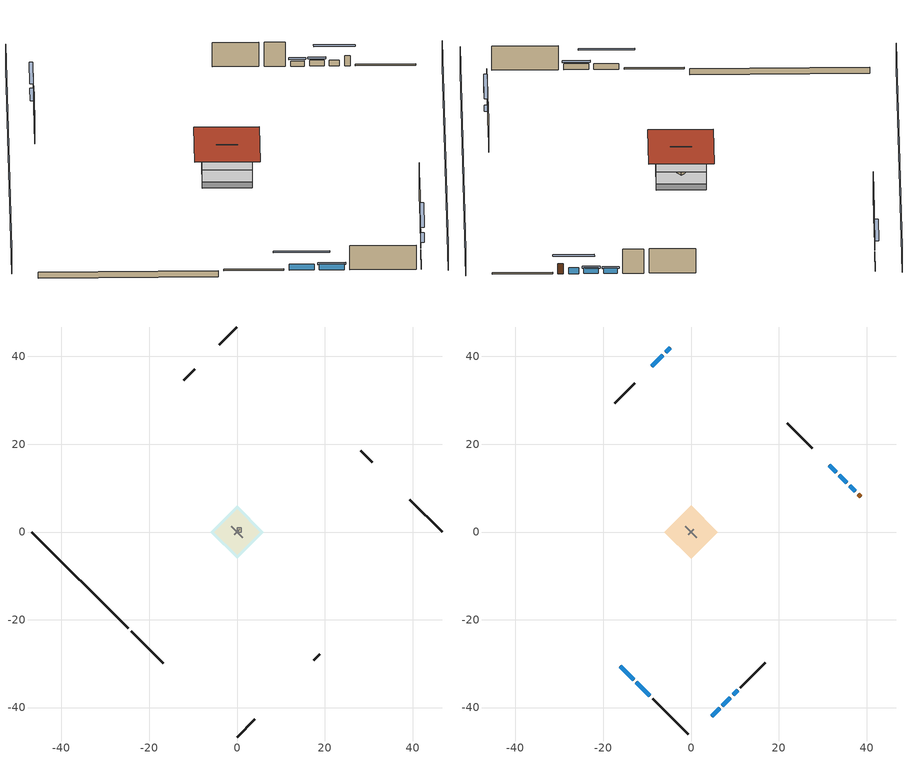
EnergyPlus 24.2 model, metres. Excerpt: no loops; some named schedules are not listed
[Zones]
central ac and furnace airloop ret air zone
 floor adiabatic (AdiabaticConst): 0,0 0,1 1,1 1,0 z0
 wall adiabatic (AdiabaticConst): 0,1 0,0 1,0 1,1 0,1 z0:1
 ceiling adiabatic (AdiabaticConst): 1,0 1,1 0,1 0,0 z1
crawlspace - vented
 floor foundation (Slab2 construction): -6.1,0 0,6.1 6.1,0 0,-6.1 z-0.91
 wall outside (RimJoist1 construction): -24.11,-22.6 -16.76,-29.95 z0.3:0.61
 wall outside (RimJoist2 construction): 0,46.71 -4.09,42.62 z0.3:0.61
 wall outside (RimJoist3 construction): 46.71,0 39.36,7.35 z0.3:0.61
 wall outside (RimJoist4 construction): 0,-46.71 4.09,-42.62 z0.3:0.61
 wall foundation (FoundationWall1 construction): -46.71,0 -24.77,-21.94 z-0.91:0.3
garage
 floor foundation (Slab1 construction): -5.17,0 0,5.17 5.17,0 0,-5.17 z0
 wall outside (Wall1 construction): -9.57,37.14 -12.16,34.55 z0.3:5.18
 wall outside (Wall2 construction): 30.82,15.89 28.23,18.48 z0.3:5.18
 wall outside (Wall9 construction): 17.52,-29.19 18.81,-27.9 z0.3:5.18
 wall to conditioned space (Wall5 construction Reversed): -1.29,1.29 1.29,-1.29 z0.3:5.18
 wall to conditioned space (Wall6 construction Reversed): -0.65,-0.65 0.65,0.65 z0.3:5.18
conditioned space
 floor to crawlspace - vented (Floor1 construction): -6.1,0 0,6.1 6.1,0 0,-6.1 z0.3
 floor to garage (Floor2 construction): -5.17,0 0,5.17 5.17,0 0,-5.17 z0.3
 floor adiabatic (AdiabaticFloorConstruction): -6.1,0 0,6.1 6.1,0 0,-6.1 z2.74
 wall outside (AdiabaticWallConstruction 1): 38.71,8.01 38.06,8.65 z0.3:2.34
 wall outside (AdiabaticWallConstruction): -16.11,-30.6 -13.1,-33.62 / -12.44,-34.27 -9.43,-37.28 / -6.43,40.29 -8.92,37.8 / 37.4,9.31 36.19,10.52 z0.3:1.46; 4.75,-41.96 6.52,-40.19 / 7.17,-39.54 8.94,-37.77 z0.3:1.4; -4.75,41.96 -5.77,40.94 z0.3:1.28; 35.53,11.18 33.76,12.95 z0.3:1.43; 33.1,13.61 31.47,15.24 z0.3:1.34; 9.6,-37.11 10.6,-36.11 z0.3:1.25
 wall outside (Wall3 construction): -8.77,-37.94 -0.66,-46.05 z0.3:5.18
 wall outside (Wall4 construction): -12.82,33.9 -17.32,29.39 z0.3:5.18
 wall outside (Wall7 construction): 27.57,19.14 21.93,24.78 z0.3:5.18
 wall outside (Wall8 construction): 11.26,-35.46 16.86,-29.85 z0.3:5.18
 window (WindowConstruction): -16.11,-30.6 -13.1,-33.62 z0.3:1.46
 window (WindowConstruction 9): 4.75,-41.96 6.52,-40.19 z0.3:1.4
 window (WindowConstruction 1): -12.44,-34.27 -9.43,-37.28 z0.3:1.46
 window (WindowConstruction 2): -4.75,41.96 -5.77,40.94 z0.3:1.28
 window (WindowConstruction 3): -6.43,40.29 -8.92,37.8 z0.3:1.46
 window (WindowConstruction 4): 37.4,9.31 36.19,10.52 z0.3:1.46
 window (WindowConstruction 5): 35.53,11.18 33.76,12.95 z0.3:1.43
 window (WindowConstruction 6): 33.1,13.61 31.47,15.24 z0.3:1.34
 window (WindowConstruction 7): 7.17,-39.54 8.94,-37.77 z0.3:1.4
 window (WindowConstruction 8): 9.6,-37.11 10.6,-36.11 z0.3:1.25
 door (Door): 38.7,8.01 38.06,8.65 z0.3:2.34
 ceiling adiabatic (AdiabaticFloorConstruction): 0,-6.1 6.1,0 0,6.1 -6.1,0 z2.74
 roof outside (Roof1 construction): 0,8 -8,0 0,-8 8,0 z5.18
shading: 3.23,-49.94 49.94,-3.23 / -3.23,49.94 -49.94,3.23 z0:5.18; -11.16,-35.56 -18.05,-28.66 -18.48,-29.1 -11.59,-35.99 z4.21; 6.73,-39.98 4.54,-42.17 4.97,-42.61 7.16,-40.41 z1.71; -9.21,-37.5 -12.65,-34.06 -13.09,-34.49 -9.64,-37.93 z1.77; -7.71,39 -2.81,43.9 -3.24,44.33 -8.14,39.43 z4.02; -9.13,37.58 -6.21,40.5 -6.64,40.93 -9.56,38.01 z1.77; 34.25,12.46 39.34,7.37 39.77,7.8 34.68,12.89 z4.21; 33.54,13.17 35.75,10.96 36.18,11.4 33.98,13.6 z1.74; 31.26,15.45 33.32,13.39 33.75,13.82 31.69,15.88 z1.65; 10.88,-35.83 5.24,-41.48 5.67,-41.91 11.31,-36.26 z4.15; 10.81,-35.9 9.38,-37.33 9.81,-37.76 11.25,-36.33 z1.55
[Building]
Building 1: Terrain=Suburbs
[Site:Location]
Portland Intl Arpt_OR: Latitude {deg}=45.59; Longitude {deg}=-122.6; Time Zone {hr}=-8; Elevation {m}=33; Keep Site Location Information=Yes
[Site:GroundTemperature:Shallow]
10.2558, 8.96328, 8.85977, 9.47314, 11.9355, 14.3863, 16.5111, 17.8571, 17.9714, 16.8767, 14.8061, 12.4304
[Site:WaterMainsTemperature]
Calculation Method=Schedule; Temperature Schedule=mains temperature schedule
[Material] Roughness=Rough; Thermal Absorptance=0.9
Name | Thickness {m} | Conductivity {W/m-K} | Density {kg/m3} | Specific Heat {J/kg-K} | Solar Absorptance | Visible Absorptance
asphalt or fiberglass shingles | 0.00635 | 0.162714 | 1121.4 | 1465.45 | 0.85 | 0.85
concrete 4.0 in. | 0.1016 | 1.803125 | 2242.8 | 837.4 | 0.7 | 0.7
concrete 8.0 in. | 0.2032 | 1.803125 | 2242.8 | 837.4 | 0.7 | 0.7
door material | 0.04445 | 0.0612267 | 512.64 | 1214.23 | 0.7 | 0.7
floor covering | 0.0127 | 0.0433444 | 54.468 | 1339.84 | 0.6 | 0.6
floor rigid ins; wall rigid ins | 0.512978 | 0.029427 | 32.04 | 1214.23 | 0.7 | 0.7
floor stud and cavity | 0.1397 | 0.923637 | 92.3553 | 1139.71 | 0.7 | 0.7
floor stud and cavity 1 | 0.1397 | 1.75129 | 37.0049 | 1207.88 | 0.7 | 0.7
furniture material conditioned space 1; furniture material garage 1 | 0.1524 | 0.115458 | 640.8 | 1214.23 | 0.6 | 0.6
gypsum board | 0.0127 | 0.160291 | 801 | 837.4 | 0.6 | 0.6
osb sheathing 0.5 in.; osb sheathing 0.5 in. 1; osb sheathing 0.5 in. 2 | 0.0127 | 0.115458 | 512.64 | 1214.23 | 0.7 | 0.7
osb sheathing 0.75 in. | 0.01905 | 0.115458 | 512.64 | 1214.23 | 0.7 | 0.7
rim joist stud and cavity | 0.0508 | 0.178688 | 50.32683 | 1063.81 | 0.6 | 0.6
roof rigid ins | 0.103632 | 0.029427 | 32.04 | 1214.23 | 0.7 | 0.7
roof stud and cavity | 0.2032 | 0.0472382 | 78.34581 | 1123.46 | 0.7 | 0.7
soil 0.5 in. | 0.0127 | 1.3848 | 1842.3 | 418.7 | 0.7 | 0.7
wall stud and cavity | 0.1397 | 0.727959 | 139.0536 | 1170.24 | 0.6 | 0.6
wall stud and cavity 1 | 0.1397 | 0.550994 | 139.0536 | 1170.24 | 0.7 | 0.7
wall stud and cavity 2 | 0.1397 | 0.335416 | 139.0536 | 1170.24 | 0.7 | 0.7
wall stud and cavity 3 | 0.0889 | 0.380278 | 52.3479 | 1209.89 | 0.7 | 0.7
wall stud and cavity 4 | 0.0889 | 0.391764 | 83.0341 | 1211.67 | 0.7 | 0.7
wood siding | 0.0254 | 0.102417 | 544.68 | 1172.36 | 0.85 | 0.85
wood siding 1; wood siding 2 | 0.0254 | 0.102417 | 544.68 | 1172.36 | 0.7 | 0.7
[Material:NoMass]
Adiabatic: Roughness=Rough; Thermal Resistance {m2-K/W}=176.1; Thermal Absorptance=0.9; Solar Absorptance=0.7; Visible Absorptance=0.7
[WindowMaterial:SimpleGlazingSystem]
WindowMaterial: U-Factor {W/m2-K}=2.78222; Solar Heat Gain Coefficient=0.56
[Construction]
AdiabaticConst: Adiabatic
AdiabaticFloorConstruction: floor stud and cavity 1, floor rigid ins, osb sheathing 0.75 in., floor covering
AdiabaticWallConstruction: wood siding 1, wall rigid ins, wall stud and cavity 3, gypsum board
AdiabaticWallConstruction 1: wood siding 2, wall rigid ins, wall stud and cavity 3, gypsum board
Door: door material
Floor1 construction; Floor2 construction: floor stud and cavity, osb sheathing 0.75 in., floor covering
FoundationWall1 construction: concrete 8.0 in.
furniture construction conditioned space 1: furniture material conditioned space 1
furniture construction garage 1: furniture material garage 1
PartitionWallConstruction: gypsum board, wall stud and cavity 4, gypsum board
RimJoist1 construction; RimJoist2 construction; RimJoist3 construction; RimJoist4 construction: wood siding, rim joist stud and cavity
Roof1 construction: asphalt or fiberglass shingles, roof rigid ins, osb sheathing 0.75 in., roof stud and cavity, gypsum board
Slab1 construction: concrete 4.0 in.
Slab2 construction: soil 0.5 in.
Wall1 construction; Wall2 construction: wood siding, osb sheathing 0.5 in., wall stud and cavity
Wall3 construction; Wall4 construction: wood siding, osb sheathing 0.5 in., wall stud and cavity 1, gypsum board
Wall5 construction Reversed: gypsum board, wall stud and cavity 2, osb sheathing 0.5 in. 1
Wall6 construction Reversed: gypsum board, wall stud and cavity 2, osb sheathing 0.5 in. 2
Wall7 construction; Wall8 construction: wood siding, osb sheathing 0.5 in. 1, wall stud and cavity 1, gypsum board
Wall9 construction: wood siding, osb sheathing 0.5 in. 1, wall stud and cavity
WindowConstruction; WindowConstruction 1; WindowConstruction 2; WindowConstruction 3; WindowConstruction 4; WindowConstruction 5; WindowConstruction 6; WindowConstruction 7; WindowConstruction 8; WindowConstruction 9: WindowMaterial
[Zone] Multiplier=1
Name | Volume {m3} | Part of Total Floor Area
central ac and furnace airloop ret air zone | 1 | No
conditioned space | 493.619 | Yes
crawlspace - vented | 90.7838 | Yes
garage | 130.484 | Yes
[Space]
Name | Zone | Space Type | Volume {m3}
central ac and furnace airloop ret air space | central ac and furnace airloop ret air zone | Plenum Space Type
conditioned space 1 | conditioned space |  | 493.619
crawlspace - vented 1 | crawlspace - vented |  | 90.7838
garage 1 | garage |  | 130.484
[SpaceList]
Plenum Space Type: central ac and furnace airloop ret air space
[OtherEquipment] Design Level Calculation Method=EquipmentLevel
Name | Fuel Type | Zone or ZoneList or Space or SpaceList | Schedule | Design Level {W} | Fraction Latent | Fraction Radiant | Fraction Lost
central ac and furnace airloop_0 RetCondToRP; central ac and furnace airloop_0 RetSensLkToRP | None | central ac and furnace airloop ret air space | Always On Discrete | 0 | 0 | 0 | 0
central ac and furnace airloop_0 RetLatLkToRP | None | central ac and furnace airloop ret air space | Always On Discrete | 0 | 1 | 0 | 0
central ac and furnace airloop_0 SupCondToLv; central ac and furnace airloop_0 SupSensLkToCond; mech vent house fan sensible load; water heater sens | None | conditioned space 1 | Always On Discrete | 0 | 0 | 0 | 0
central ac and furnace airloop_0 SupLatLkToCond; mech vent house fan latent load; water heater lat | None | conditioned space 1 | Always On Discrete | 0 | 1 | 0 | 0
clothes dryer 1 | Electricity | conditioned space 1 | clothes_dryer | 0 | 0.015 | 0.081 | 0.85
cooking range 1 | Electricity | conditioned space 1 | cooking_range | 0 | 0.08 | 0.432 | 0.2
general water use latent | None | conditioned space 1 | general water use schedule | 44.1266 | 1 | 0 | 0
general water use sensible | None | conditioned space 1 | general water use schedule | -43.4886 | 0 | 0.6 | 0
water heater energy adjustment1 | Electricity | conditioned space 1 | Always On Discrete | 0.01 | 0 | 0 | 1
central ac and furnace airloop_0 RetCondToDZ; central ac and furnace airloop_0 SupCondToDZ; central ac and furnace airloop_0 SupSensLkToDZ | None | crawlspace - vented 1 | Always On Discrete | 0 | 0 | 0 | 0
central ac and furnace airloop_0 SupLatLkToDZ | None | crawlspace - vented 1 | Always On Discrete | 0 | 1 | 0 | 0
[SurfaceProperty:IncidentSolarMultiplier] Incident Solar Multiplier=1; Incident Solar Multiplier Schedule=trans schedule winter=0.85 summer=0.7
Window1; Window10; Window2; Window3; Window4; Window5; Window6; Window7; Window8; Window9
[InternalMass]
Name | Construction | Zone or ZoneList | Space or SpaceList | Surface Area {m2}
furniture mass conditioned space 1 | furniture construction conditioned space 1 | conditioned space | conditioned space 1 | 80.97429
partition wall mass | PartitionWallConstruction | conditioned space | conditioned space 1 | 202.436
furniture mass garage 1 | furniture construction garage 1 | garage | garage 1 | 5.35122
[Lights] Design Level Calculation Method=LightingLevel; Return Air Fraction=0; Fraction Radiant=0.6; Fraction Visible=0.2; Fraction Replaceable=1
Name | Zone or ZoneList or Space or SpaceList | Schedule | Lighting Level {W}
interior lighting | conditioned space 1 | lighting_interior | 281.259
garage lighting | garage 1 | lighting_garage | 8.13425
[People]
occupants: Zone or ZoneList or Space or SpaceList=conditioned space 1; Number of People Schedule=occupants; Number of People Calculation Method=People; Number of People=2; Fraction Radiant=0.314171; Sensible Heat Fraction=0.56303; Activity Level Schedule=occupants activity schedule; Carbon Dioxide Generation Rate {m3/s-W}=0; Enable ASHRAE 55 Comfort Warnings=No; Mean Radiant Temperature Calculation Type=EnclosureAveraged
[ElectricEquipment] Zone or ZoneList or Space or SpaceList=conditioned space 1; Design Level Calculation Method=EquipmentLevel
Name | Schedule | Design Level {W} | Fraction Latent | Fraction Radiant | Fraction Lost
clothes dryer | clothes_dryer | 1892.89 | 0.015 | 0.081 | 0.85
clothes washer | clothes_washer | 421.803 | 0.03 | 0.162 | 0.7
cooking range | cooking_range | 772.806 | 0.08 | 0.432 | 0.2
dishwasher | dishwasher | 352.081 | 0.3 | 0.18 | 0.4
fridge | fridge schedule | 37.7397 | 0 | 0.6 | 0
mech vent bath fan 0 | mech vent bath fan 0 schedule | 30 | 0 | 0 | 1
mech vent house fan | mech vent house fan schedule | 0 | 0 | 0 | 1
mech vent house fan cfis | mech vent house fan cfis schedule | 0 | 0 | 0 | 0
mech vent range fan 0 | mech vent range fan 0 schedule | 30 | 0 | 0 | 1
misc plug loads | plug_loads_other | 173.934 | 0.021 | 0.558 | 0.049
misc tv | plug_loads_tv | 207.694 | 0 | 0.6 | 0
whole house fan | Always On Discrete | 0 | 0 | 0 | 1
[ZoneInfiltration:DesignFlowRate] Schedule=Always On Discrete
Name | Zone or ZoneList or Space or SpaceList | Design Flow Rate Calculation Method | Design Flow Rate {m3/s} | Air Changes per Hour {1/hr} | Constant Term Coefficient | Temperature Term Coefficient | Velocity Term Coefficient | Velocity Squared Term Coefficient
infil flow; natural vent flow; whole house fan flow | conditioned space 1 | Flow/Zone | 0
crawlspace_vented 1 duct leakage imbalance infil flow | crawlspace - vented 1 | Flow/Zone | 0
infil crawlspace - vented 1 | crawlspace - vented 1 | AirChanges/Hour |  | 2.6013 | 1 | 0 | 0 | 0
[ZoneMixing] Schedule=Always On Continuous; Design Flow Rate Calculation Method=Flow/Zone; Design Flow Rate {m3/s}=0
Name | Zone or Space | Source Zone or Space
central ac and furnace airloop_0 ZoneMixDZToCond mix | conditioned space | crawlspace - vented
central ac and furnace airloop_0 ZoneMixCondToDZ mix | crawlspace - vented | conditioned space
[SurfaceProperty:ExposedFoundationPerimeter] Exposed Perimeter Calculation Method=TotalExposedPerimeter
Name | Total Exposed Perimeter {m}
Slab2 | 31.02864
Slab1 | 18.288
[ZoneInfiltration:EffectiveLeakageArea]
infil garage 1: Zone or Space=garage 1; Schedule=Always On Discrete; Effective Air Leakage Area {cm2}=543.674; Stack Coefficient=0.000129147; Wind Coefficient=4.64657e-05
[AvailabilityManager:Scheduled]
central ac and furnace airloop Availability Manager: Schedule=Always On Discrete
[AirLoopHVAC:ReturnPlenum]
Air Loop HVAC Return Plenum 1: Zone=central ac and furnace airloop ret air zone
[WaterUse:Equipment]
dishwasher: Peak Flow Rate {m3/s}=4.34296e-06; Flow Rate Fraction Schedule=hot_water_dishwasher
[Foundation:Kiva] Wall Depth Below Slab {m}=0.2032
Name | Initial Indoor Air Temperature {C} | Wall Height Above Grade {m}
Foundation Kiva 1 | 13.4258 | 0.1016
Foundation Kiva 2 | 8.41658 | 0.3048
[Foundation:Kiva:Settings]
Soil Conductivity {W/m-K}=1.3848; Soil Density {kg/m3}=1842.3; Soil Specific Heat {J/kg-K}=418.7; Ground Solar Absorptivity=0.9; Ground Thermal Absorptivity=0.9; Ground Surface Roughness {m}=0.03; Far-Field Width {m}=40; Deep-Ground Boundary Condition=ZeroFlux; Deep-Ground Depth {m}=40; Minimum Cell Dimension {m}=0.2; Maximum Cell Growth Coefficient=3; Simulation Timestep=Timestep
[Exterior:Lights]
exterior lighting: Schedule=exterior lighting schedule; Design Level {W}=8.01452
[EnergyManagementSystem:GlobalVariable]
central_ac_and_furnace_airloop_0_DuctImbalLkExhFanEquivCond
central_ac_and_furnace_airloop_0_DuctImbalLkExhFanEquivDZ
central_ac_and_furnace_airloop_0_DuctImbalLkSupFanEquivCond
central_ac_and_furnace_airloop_0_DuctImbalLkSupFanEquivDZ
central_ac_and_furnace_airloop_0_DZ_T
central_ac_and_furnace_airloop_0_DZ_W
central_ac_and_furnace_airloop_0_RetCondToDZ
central_ac_and_furnace_airloop_0_RetCondToRP
central_ac_and_furnace_airloop_0_RetLatLkToRP
central_ac_and_furnace_airloop_0_RetSensLkToRP
central_ac_and_furnace_airloop_0_SupCondToDZ
central_ac_and_furnace_airloop_0_SupCondToLv
central_ac_and_furnace_airloop_0_SupLatLkToCond
central_ac_and_furnace_airloop_0_SupLatLkToDZ
central_ac_and_furnace_airloop_0_SupSensLkToCond
central_ac_and_furnace_airloop_0_SupSensLkToDZ
central_ac_and_furnace_airloop_0_ZoneMixCondToDZ
central_ac_and_furnace_airloop_0_ZoneMixDZToCond
central_ac_and_furnace_airloop_AH_MFR
central_ac_and_furnace_airloop_AH_Tout
central_ac_and_furnace_airloop_AH_VFR
central_ac_and_furnace_airloop_AH_Wout
central_ac_and_furnace_airloop_Fan_RTF
central_ac_and_furnace_airloop_RA_T
central_ac_and_furnace_airloop_Ra_W
infil_program_Qfan
infil_program_Qinf
natural_vent_program_Qnv
natural_vent_program_Qwhf
[EnergyManagementSystem:Sensor]
Name | Output:Variable or Output:Meter Index Key | Output:Variable or Output:Meter
airflow_gain | infil flow | Infiltration Sensible Heat Gain Energy
airflow_gain_1 | natural vent flow | Infiltration Sensible Heat Gain Energy
airflow_gain_2 | whole house fan flow | Infiltration Sensible Heat Gain Energy
airflow_loss | infil flow | Infiltration Sensible Heat Loss Energy
airflow_loss_1 | natural vent flow | Infiltration Sensible Heat Loss Energy
airflow_loss_2 | whole house fan flow | Infiltration Sensible Heat Loss Energy
central_ac_and_furnace_airloop_0_DZ_T_s | crawlspace - vented | Zone Air Temperature
central_ac_and_furnace_airloop_0_DZ_W_s | crawlspace - vented | Zone Mean Air Humidity Ratio
central_ac_and_furnace_airloop_AH_MFR_s | Node 6 | System Node Mass Flow Rate
central_ac_and_furnace_airloop_AH_Tout_s | Node 6 | System Node Temperature
central_ac_and_furnace_airloop_AH_VFR_s | Node 6 | System Node Current Density Volume Flow Rate
central_ac_and_furnace_airloop_AH_Wout_s | Node 6 | System Node Humidity Ratio
central_ac_and_furnace_airloop_RA_T_s | Node 9 | System Node Temperature
central_ac_and_furnace_airloop_Ra_W_s | Node 9 | System Node Humidity Ratio
clg_load_cond |  | Cooling:EnergyTransfer:Zone:CONDITIONED SPACE
clg_load_duct |  | Cooling:EnergyTransfer:Zone:CENTRAL AC AND FURNACE AIRLOOP RET AIR ZONE
clg_sp_s; clg_sp_s_1 | cooling setpoint | Schedule Value
clothes_dryer_exhaust_0_sch_s | clothes_dryer | Schedule Value
cool_season | cooling season schedule | Schedule Value
ducts_conv | central ac and furnace airloop_0 RetCondToRP | Other Equipment Convective Heating Energy
ducts_conv_1 | central ac and furnace airloop_0 RetLatLkToRP | Other Equipment Convective Heating Energy
ducts_conv_2 | central ac and furnace airloop_0 RetSensLkToRP | Other Equipment Convective Heating Energy
ducts_conv_3 | central ac and furnace airloop_0 SupCondToLv | Other Equipment Convective Heating Energy
ducts_conv_4 | central ac and furnace airloop_0 SupLatLkToCond | Other Equipment Convective Heating Energy
ducts_conv_5 | central ac and furnace airloop_0 SupSensLkToCond | Other Equipment Convective Heating Energy
ducts_rad | central ac and furnace airloop_0 RetCondToRP | Other Equipment Radiant Heating Energy
ducts_rad_1 | central ac and furnace airloop_0 RetLatLkToRP | Other Equipment Radiant Heating Energy
ducts_rad_2 | central ac and furnace airloop_0 RetSensLkToRP | Other Equipment Radiant Heating Energy
ducts_rad_3 | central ac and furnace airloop_0 SupCondToLv | Other Equipment Radiant Heating Energy
ducts_rad_4 | central ac and furnace airloop_0 SupLatLkToCond | Other Equipment Radiant Heating Energy
ducts_rad_5 | central ac and furnace airloop_0 SupSensLkToCond | Other Equipment Radiant Heating Energy
htg_load_cond |  | Heating:EnergyTransfer:Zone:CONDITIONED SPACE
htg_load_duct |  | Heating:EnergyTransfer:Zone:CENTRAL AC AND FURNACE AIRLOOP RET AIR ZONE
htg_sp_s; htg_sp_s_1 | heating setpoint | Schedule Value
ig_ee_conv | clothes dryer | Electric Equipment Convective Heating Energy
ig_ee_conv_2 | cooking range | Electric Equipment Convective Heating Energy
ig_ee_conv_3 | dishwasher | Electric Equipment Convective Heating Energy
ig_ee_conv_4 | fridge | Electric Equipment Convective Heating Energy
ig_ee_conv_5 | misc plug loads | Electric Equipment Convective Heating Energy
ig_ee_conv_6 | misc tv | Electric Equipment Convective Heating Energy
ig_ee_conv_7 | whole house fan | Electric Equipment Convective Heating Energy
ig_ee_rad | clothes dryer | Electric Equipment Radiant Heating Energy
ig_ee_rad_2 | cooking range | Electric Equipment Radiant Heating Energy
ig_ee_rad_3 | dishwasher | Electric Equipment Radiant Heating Energy
ig_ee_rad_4 | fridge | Electric Equipment Radiant Heating Energy
ig_ee_rad_5 | misc plug loads | Electric Equipment Radiant Heating Energy
ig_ee_rad_6 | misc tv | Electric Equipment Radiant Heating Energy
ig_ee_rad_7 | whole house fan | Electric Equipment Radiant Heating Energy
ig_lgt_conv | interior lighting | Lights Convective Heating Energy
ig_lgt_rad | interior lighting | Lights Radiant Heating Energy
ig_lgt_vis | interior lighting | Lights Visible Radiation Heating Energy
ig_oe_conv | clothes dryer 1 | Other Equipment Convective Heating Energy
ig_oe_conv_1 | cooking range 1 | Other Equipment Convective Heating Energy
ig_oe_conv_2 | general water use latent | Other Equipment Convective Heating Energy
ig_oe_conv_3 | general water use sensible | Other Equipment Convective Heating Energy
ig_oe_conv_4 | water heater energy adjustment1 | Other Equipment Convective Heating Energy
ig_oe_conv_5 | water heater lat | Other Equipment Convective Heating Energy
ig_oe_conv_6 | water heater sens | Other Equipment Convective Heating Energy
ig_oe_rad | clothes dryer 1 | Other Equipment Radiant Heating Energy
ig_oe_rad_1 | cooking range 1 | Other Equipment Radiant Heating Energy
ig_oe_rad_2 | general water use latent | Other Equipment Radiant Heating Energy
ig_oe_rad_3 | general water use sensible | Other Equipment Radiant Heating Energy
ig_oe_rad_4 | water heater energy adjustment1 | Other Equipment Radiant Heating Energy
ig_oe_rad_5 | water heater lat | Other Equipment Radiant Heating Energy
ig_oe_rad_6 | water heater sens | Other Equipment Radiant Heating Energy
ig_ppl_conv | occupants | People Convective Heating Energy
ig_ppl_rad | occupants | People Radiant Heating Energy
im_conv | furniture mass conditioned space 1 | Surface Inside Face Convection Heat Gain Energy
im_conv_1 | partition wall mass | Surface Inside Face Convection Heat Gain Energy
im_ig | furniture mass conditioned space 1 | Surface Inside Face Internal Gains Radiation Heat Gain Energy
im_ig_1 | partition wall mass | Surface Inside Face Internal Gains Radiation Heat Gain Energy
im_lgt | furniture mass conditioned space 1 | Surface Inside Face Lights Radiation Heat Gain Energy
im_lgt_1 | partition wall mass | Surface Inside Face Lights Radiation Heat Gain Energy
im_sol | furniture mass conditioned space 1 | Surface Inside Face Solar Radiation Heat Gain Energy
im_sol_1 | partition wall mass | Surface Inside Face Solar Radiation Heat Gain Energy
im_surf | furniture mass conditioned space 1 | Surface Inside Face Net Surface Thermal Radiation Heat Gain Energy
im_surf_1 | partition wall mass | Surface Inside Face Net Surface Thermal Radiation Heat Gain Energy
mech_vent_bath_fan_0_sch_s | mech vent bath fan 0 schedule | Schedule Value
mech_vent_range_fan_0_sch_s | mech vent range fan 0 schedule | Schedule Value
mv_conv | mech vent bath fan 0 | Electric Equipment Convective Heating Energy
mv_conv_1 | mech vent house fan | Electric Equipment Convective Heating Energy
mv_conv_2 | mech vent house fan cfis | Electric Equipment Convective Heating Energy
mv_conv_3 | mech vent range fan 0 | Electric Equipment Convective Heating Energy
mv_conv_4 | mech vent house fan latent load | Other Equipment Convective Heating Energy
mv_conv_5 | mech vent house fan sensible load | Other Equipment Convective Heating Energy
mv_rad | mech vent bath fan 0 | Electric Equipment Radiant Heating Energy
mv_rad_1 | mech vent house fan | Electric Equipment Radiant Heating Energy
mv_rad_2 | mech vent house fan cfis | Electric Equipment Radiant Heating Energy
mv_rad_3 | mech vent range fan 0 | Electric Equipment Radiant Heating Energy
mv_rad_4 | mech vent house fan latent load | Other Equipment Radiant Heating Energy
mv_rad_5 | mech vent house fan sensible load | Other Equipment Radiant Heating Energy
natural_vent_s | natural vent schedule | Schedule Value
out_pb_s |  | Site Outdoor Air Barometric Pressure
out_wt_s |  | Site Outdoor Air Humidity Ratio
